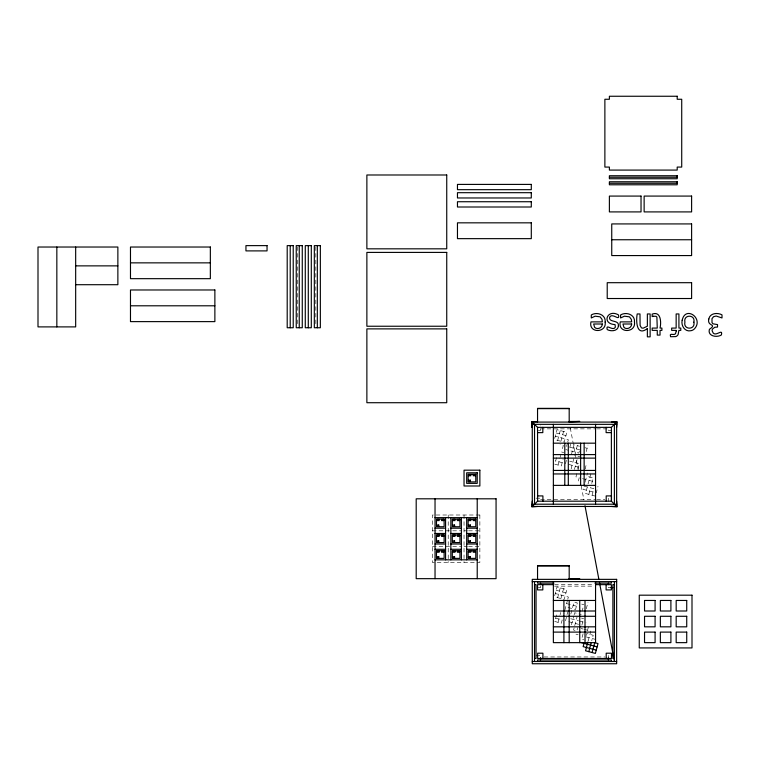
<?xml version="1.0" encoding="UTF-8"?>
<svg xmlns="http://www.w3.org/2000/svg" width="760" height="760" viewBox="0 0 760 760"><rect width="100%" height="100%" fill="white"/><g stroke="black" fill="none" stroke-linecap="round" stroke-linejoin="round"><path stroke-width="0.57" stroke-dasharray="3.8 2.85" d="M554.677 438.416L557.014 429.685L566.836 432.316L564.205 442.139L554.382 439.508M557.65 440.391L560.291 430.559M556.538 457.644L554.79 464.189L561.336 465.947L563.093 459.391M560.928 441.265L563.559 431.442M558.058 465.072L559.816 458.517M560.111 457.425L560.69 455.24M562.447 448.695L563.331 445.417L560.053 444.543M567.482 443.023L566.599 446.291L579.7 449.806M567.767 441.93L568.356 439.745L555.256 436.24M566.371 460.275L565.487 463.552L555.664 460.911M569.876 447.174L570.75 443.897M571.396 454.603L574.028 444.78L579.49 446.234M573.79 458.755L571.159 468.578L573.344 469.167M574.674 455.477L577.306 445.654M574.436 469.452L577.068 459.629M579.405 450.898L578.825 453.083L565.725 449.568M576.831 473.603L575.957 476.881L579.234 477.764L578.35 481.033M578.008 469.243L579.462 463.78L569.639 461.149M586.255 451.563L588.003 445.008M586.017 465.538L585.143 468.815L587.318 469.395M554.677 595.697L557.014 586.967L566.836 589.598L564.205 599.422L554.382 596.79M585.2 481.697L587.537 472.967M557.65 597.673L560.291 587.841M587.299 486.942L585.542 493.497L595.375 496.128M590.814 473.841L588.183 483.664L584.906 482.79M556.538 614.925L554.79 621.471L561.336 623.228L562.21 619.951L555.664 618.193M560.928 598.547L563.559 588.725M588.819 494.37L590.577 487.825M591.745 483.455L593.208 477.992L586.663 476.244M592.097 495.244L593.855 488.699L584.022 486.067L583.148 489.345L596.248 492.85L598.006 486.305M558.058 622.345L559.816 615.799M560.111 614.707L560.69 612.522M564.851 610.128L567.482 600.305M567.767 599.212L568.356 597.028L555.256 593.512M565.487 620.825L566.371 617.557L568.547 618.136M568.119 611.002L567.245 614.279L563.967 613.406M570.808 614.061L574.028 602.053L577.306 602.936L575.548 609.482L565.725 606.85M571.453 624.767L573.79 616.037M574.085 614.944L574.674 612.76L581.219 614.517M574.142 627.827L573.562 630.011L576.831 630.885L577.714 627.617M574.731 625.642L577.068 616.911M582.103 611.239L582.977 607.962M581.865 625.214L583.328 619.761M586.255 608.845L588.003 602.29M583.091 633.736L581.628 639.198L583.813 639.778M586.074 635.702L586.663 633.517L593.208 635.274L591.745 640.737M587.537 630.249L588.411 626.971M540.559 428.858L595.508 428.858M596.676 428.858L607.202 428.858M538.298 430.369L540.559 430.369L540.559 425.847M611.762 430.369L608.37 430.369L608.37 428.108M536.038 498.18L540.559 498.18L540.559 500.184M540.559 499.681L595.508 499.681M596.676 499.681L604.865 499.681M432.392 530.822L451.601 530.822M452.732 530.822L461.776 530.822M464.037 530.822L467.428 530.822M468.559 530.822L479.864 530.822M432.392 546.649L451.601 546.649M452.732 546.649L461.776 546.649M464.037 546.649L467.428 546.649M468.559 546.649L479.864 546.649M554.591 584.639L593.17 584.639M554.591 586.14L593.17 586.14M538.298 587.651L540.559 587.651L540.559 584.26M611.762 587.651L608.37 587.651L608.37 584.26M536.038 655.462L540.559 655.462L540.559 658.853M544.065 656.963L604.865 656.963M556.13 432.962L565.962 435.594M584.943 447.697L587.128 448.286M561.573 451.972L563.758 452.551M577.942 456.351L581.219 457.235M568.765 464.426L578.588 467.058M582.502 478.638L595.602 482.144M556.13 590.244L565.962 592.876M581.675 604.105L583.851 604.694M566.599 603.573L579.7 607.088M581.438 618.079L583.623 618.668M570.731 618.725L578.379 620.768M579.462 621.062L586.017 622.82M568.765 621.708L578.588 624.34M580.982 628.491L583.167 629.081M584.26 629.365L590.814 631.123L588.183 640.946L584.906 640.072M575.957 634.163L578.142 634.752M585.779 636.794L595.602 639.426M570.285 427.889L578.189 469.727M581.258 486.001L583.889 499.947M608.37 498.18L608.37 501.572M608.37 655.462L608.37 658.853M464.037 515.005L464.037 562.466M448.219 515.005L448.219 562.466M315.827 246.791L315.827 325.403M297.749 246.791L297.749 325.403M479.864 515.005L432.392 515.005L432.392 562.466L479.864 562.466L479.864 515.005"/><path stroke-width="1.14" d="M537.643 501.192L537.548 427.358L532.266 422.085L532.266 506.464L616.654 506.464L616.654 422.085L532.266 422.085L531.829 427.358L531.829 421.638L537.548 421.638M584.022 643.35L583.148 646.617L596.248 650.132M587.889 642.038L585.542 650.778L595.375 653.41L598.006 643.577L594.728 642.703L592.097 652.526M588.819 651.653L591.156 642.922M532.266 506.464L537.548 501.192L611.477 501.192L611.477 495.919L606.204 495.919L606.204 501.192M537.548 427.358L611.382 427.358L616.654 422.085M609.387 177.251L677.198 177.251M609.387 183.274L677.198 183.274M611.743 239.751L691.609 239.751M130.482 262.856L210.349 262.856M75.668 265.867L117.866 265.867M75.668 284.705L117.866 284.705L117.866 247.028L38 247.028L38 326.895L75.668 326.895L75.668 247.028M130.482 305.795L214.871 305.795M537.548 408.633L569.192 408.633M569.231 421.486L579.737 421.42L569.278 421.857M532.266 424.346L616.654 424.346M616.654 427.358L617.091 421.638L611.382 422.085M537.548 432.63L542.82 432.63L542.82 427.358M611.382 432.63L606.109 432.63L606.109 427.358M553.365 443.175L595.555 443.175M553.365 454.603L595.555 454.603M553.365 458.118L595.555 458.118M553.365 470.43L595.555 470.43M553.365 473.945L595.555 473.945M553.365 485.374L595.555 485.374M537.643 495.919L542.915 495.919L542.915 501.192M532.266 501.192L531.829 506.911L537.548 506.464M616.654 501.192L617.091 506.911L611.382 506.464M532.266 504.203L616.654 504.203M435.034 517.636L477.223 517.636M435.034 528.19L445.578 528.19M450.851 528.19L461.396 528.19M466.678 528.19L477.223 528.19M435.034 533.463L445.578 533.463M450.851 533.463L461.396 533.463M466.678 533.463L477.223 533.463M435.034 544.008L445.578 544.008M450.851 544.008L461.396 544.008M466.678 544.008L477.223 544.008M435.034 549.281L445.578 549.281M450.851 549.281L461.396 549.281M466.678 549.281L477.223 549.281M435.034 559.835L477.223 559.835M537.548 565.915L569.192 565.915M569.278 578.702L579.737 578.702L569.278 579.139M569.231 578.769L574.503 578.769M532.266 581.619L616.654 581.619M553.954 583.129L537.548 583.129L537.548 581.619M594.909 583.129L611.382 583.129L611.382 581.619M534.527 584.639L536.038 584.639L536.038 658.473L534.527 658.473M553.422 584.639L537.548 584.639L537.548 589.912L542.82 589.912L542.82 584.639M595.508 584.639L611.382 584.639L611.382 589.912L606.109 589.912L606.109 584.639M614.394 584.639L612.892 584.639L612.892 658.473L614.394 658.473M610.631 587.651L612.892 587.651M553.365 600.457L595.555 600.457M553.365 611.002L595.555 611.002M553.365 616.284L595.555 616.284M553.365 626.829L595.555 626.829M553.365 632.101L595.555 632.101M532.266 661.485L616.654 661.485M580.754 642.466L597.122 646.855M616.654 506.464L611.382 501.192L611.382 427.358M584.991 505.761L598.813 578.977M599.469 582.464L614.394 661.485L614.394 581.619M614.394 424.346L614.394 504.203M611.382 661.485L611.382 659.984L537.548 659.984L537.548 661.485M608.37 583.129L608.37 584.639M608.37 657.723L608.37 659.984M606.204 658.473L606.204 653.201L611.477 653.201L611.477 658.473L537.643 658.473L537.643 653.201L542.915 653.201L542.915 658.473M595.555 424.346L595.555 504.203M595.555 581.619L595.555 642.646L553.365 642.646L553.365 581.619M585.01 600.457L585.01 642.646M584.136 443.175L584.136 485.374M580.621 443.175L580.621 485.374M579.737 600.457L579.737 642.646M569.192 422.094L569.192 408.358L537.548 408.358L537.548 422.094M569.192 579.376L569.192 565.639L537.548 565.639L537.548 579.376M569.192 600.457L569.192 642.646M568.309 443.175L568.309 485.374M564.794 443.175L564.794 485.374M563.91 600.457L563.91 642.646M553.365 424.346L553.365 504.203M540.559 583.129L540.559 584.639M540.559 657.723L540.559 659.984M534.527 424.346L534.527 504.203M534.527 581.619L534.527 661.485M531.829 421.638L531.829 427.358M477.223 498.807L477.223 578.664M466.678 517.636L466.678 559.835M461.396 517.636L461.396 559.835M450.851 517.636L450.851 559.835M445.578 517.636L445.578 559.835M435.034 498.807L435.034 578.664M317.338 245.623L317.338 327.75M308.294 245.623L308.294 327.75M299.25 245.623L299.25 327.75M290.216 245.623L290.216 327.75M56.838 247.028L56.838 326.895M682.176 320.207C680.836 325.565 684.893 332.205 690.954 330.695A6.545 6.545 0 0 0 694.707 328.558C703.693 318.326 685.482 305.283 682.176 320.207M605.169 322.069C606.841 333.241 588.164 333.44 590.976 321.879L602.357 321.879L602.005 319.352L600.134 316.834L595.146 316.188L591.289 317.965L591.289 314.953C596.885 311.505 605.986 314.555 605.169 322.069M634.467 322.069C636.139 333.241 617.462 333.44 620.274 321.879L631.664 321.879L631.303 319.352L629.432 316.834L624.444 316.188L620.587 317.965L620.587 314.953C626.183 311.505 635.284 314.555 634.467 322.069M708.814 319.029C706.838 326.695 717.658 323.646 709.413 329.327C707.275 336.205 716.965 337.887 721.401 334.951C723.064 328.168 716.233 336.537 713.231 333.089L712.082 330.724L712.395 329.137L714.761 327.275L717.525 327.047L717.525 324.606L712.984 323.817L712.025 322.61L711.987 318.687L713.554 316.702L716.186 316.036L722 317.955L722 314.849C717.506 312.379 709.869 313.015 708.814 319.029M618.422 325.764C618.298 331.18 610.945 331.731 607.211 329.584C605.482 322.848 612.978 331.816 615.362 327.142L615.039 324.596C601.046 323.855 607.411 308.437 618.497 314.934C620.236 321.983 612.38 312.312 609.663 317.158C608.38 322.924 619.248 319.428 618.422 325.764M693.88 322.154C695.694 330.144 683.078 330.144 684.903 322.154C683.126 314.194 695.628 314.222 693.88 322.154M676.239 330.942L675.497 333.783C673.721 335.967 668.971 332.082 670.567 336.718L675.754 336.594A4.465 4.465 0 0 0 678.119 334.58L678.917 330.381L680.789 330.381L680.789 328.082L678.917 328.082L678.917 313.956L676.153 313.956L676.153 328.082L671.669 328.082L671.669 330.381L676.239 330.381L676.239 330.942M602.357 323.998C602.328 327.275 598.842 329.422 595.85 328.234L594.614 327.294L593.664 323.998L602.357 323.998M631.664 323.998C631.626 327.275 628.14 329.422 625.147 328.234L623.913 327.294L622.972 323.998L631.664 323.998M647.368 328.558C636.519 337.022 635.806 320.881 637.222 313.956L639.986 313.956L640.1 325.413L641.459 327.902L643.102 328.206L647.368 326.22L647.368 313.956L650.132 313.956L650.132 336.841L647.368 336.841L647.368 328.558M653.248 316.255L652.175 316.587L652.175 314.099C661 310.783 661.38 322.43 660.031 328.082L661.903 328.082L661.903 330.381L660.031 330.381L660.031 335.103L657.267 335.103L657.267 330.381L652.175 330.381L652.175 328.082L657.267 328.082L656.887 317.081L656.079 316.312L653.248 316.255M677.198 96.254L609.387 96.254L609.387 99.265L604.875 99.265L604.875 167.077L609.387 167.077L609.387 170.088L677.198 170.088L677.198 167.077L681.72 167.077L681.72 99.265L677.198 99.265L677.198 96.254M446.737 174.99L366.871 174.99L366.871 248.824L446.737 248.824L446.737 174.99M677.198 175.74L609.387 175.74L609.387 178.752L677.198 178.752L677.198 175.74M677.198 181.763L609.387 181.763L609.387 184.784L677.198 184.784L677.198 181.763M531.297 184.405L457.463 184.405L457.463 189.677L531.297 189.677L531.297 184.405M531.297 192.689L457.463 192.689L457.463 197.97L531.297 197.97L531.297 192.689M641.031 196.08L609.387 196.08L609.387 211.907L641.031 211.907L641.031 196.08M691.609 196.08L644.138 196.08L644.138 211.907L691.609 211.907L691.609 196.08M531.297 201.732L457.463 201.732L457.463 207.005L531.297 207.005L531.297 201.732M531.297 222.832L457.463 222.832L457.463 238.649L531.297 238.649L531.297 222.832M691.609 223.924L611.743 223.924L611.743 255.569L691.609 255.569L691.609 223.924M267.045 245.623L245.945 245.623L245.945 250.895L267.045 250.895L267.045 245.623M293.227 245.623L287.204 245.623L287.204 327.75L293.227 327.75L293.227 245.623M302.271 245.623L296.238 245.623L296.238 327.75L302.271 327.75L302.271 245.623M311.305 245.623L305.283 245.623L305.283 327.75L311.305 327.75L311.305 245.623M320.349 245.623L314.327 245.623L314.327 327.75L320.349 327.75L320.349 245.623M210.349 247.028L130.482 247.028L130.482 278.673L210.349 278.673L210.349 247.028M446.737 252.405L366.871 252.405L366.871 326.24L446.737 326.24L446.737 252.405M691.609 282.691L607.221 282.691L607.221 298.519L691.609 298.519L691.609 282.691M214.871 289.978L130.482 289.978L130.482 321.623L214.871 321.623L214.871 289.978M446.737 328.88L366.871 328.88L366.871 402.714L446.737 402.714L446.737 328.88M479.864 470.174L464.037 470.174L464.037 485.991L479.864 485.991L479.864 470.174M477.223 472.805L466.678 472.805L466.678 483.36L477.223 483.36L477.223 472.805M475.779 474.259L468.122 474.259L468.122 481.906L475.779 481.906L475.779 474.259M470.829 474.582L468.521 474.582L468.521 475.76L470.829 475.76L470.829 474.582M475.409 474.63L473.204 474.63L473.204 475.76L475.409 475.76L475.409 474.63M470.402 480.206L468.521 480.206L468.521 481.526L470.402 481.526L470.402 480.206M496.061 498.807L416.195 498.807L416.195 578.664L496.061 578.664L496.061 498.807M444.134 519.089L436.477 519.089L436.477 526.737L444.134 526.737L444.134 519.089M459.952 519.089L452.305 519.089L452.305 526.737L459.952 526.737L459.952 519.089M475.779 519.089L468.122 519.089L468.122 526.737L475.779 526.737L475.779 519.089M439.185 519.413L436.876 519.413L436.876 520.591L439.185 520.591L439.185 519.413M443.764 519.46L441.56 519.46L441.56 520.591L443.764 520.591L443.764 519.46M455.002 519.413L452.694 519.413L452.694 520.591L455.002 520.591L455.002 519.413M459.581 519.46L457.377 519.46L457.377 520.591L459.581 520.591L459.581 519.46M470.829 519.413L468.521 519.413L468.521 520.591L470.829 520.591L470.829 519.413M475.409 519.46L473.204 519.46L473.204 520.591L475.409 520.591L475.409 519.46M438.757 525.036L436.876 525.036L436.876 526.357L438.757 526.357L438.757 525.036M454.584 525.036L452.694 525.036L452.694 526.357L454.584 526.357L454.584 525.036M470.402 525.036L468.521 525.036L468.521 526.357L470.402 526.357L470.402 525.036M444.134 534.907L436.477 534.907L436.477 542.564L444.134 542.564L444.134 534.907M459.952 534.907L452.305 534.907L452.305 542.564L459.952 542.564L459.952 534.907M475.779 534.907L468.122 534.907L468.122 542.564L475.779 542.564L475.779 534.907M439.185 535.239L436.876 535.239L436.876 536.408L439.185 536.408L439.185 535.239M443.764 535.278L441.56 535.278L441.56 536.408L443.764 536.408L443.764 535.278M455.002 535.239L452.694 535.239L452.694 536.408L455.002 536.408L455.002 535.239M459.581 535.278L457.377 535.278L457.377 536.408L459.581 536.408L459.581 535.278M470.829 535.239L468.521 535.239L468.521 536.408L470.829 536.408L470.829 535.239M475.409 535.278L473.204 535.278L473.204 536.408L475.409 536.408L475.409 535.278M438.757 540.864L436.876 540.864L436.876 542.184L438.757 542.184L438.757 540.864M454.584 540.864L452.694 540.864L452.694 542.184L454.584 542.184L454.584 540.864M470.402 540.864L468.521 540.864L468.521 542.184L470.402 542.184L470.402 540.864M444.134 550.734L436.477 550.734L436.477 558.381L444.134 558.381L444.134 550.734M459.952 550.734L452.305 550.734L452.305 558.381L459.952 558.381L459.952 550.734M475.779 550.734L468.122 550.734L468.122 558.381L475.779 558.381L475.779 550.734M439.185 551.057L436.876 551.057L436.876 552.235L439.185 552.235L439.185 551.057M443.764 551.105L441.56 551.105L441.56 552.235L443.764 552.235L443.764 551.105M455.002 551.057L452.694 551.057L452.694 552.235L455.002 552.235L455.002 551.057M459.581 551.105L457.377 551.105L457.377 552.235L459.581 552.235L459.581 551.105M470.829 551.057L468.521 551.057L468.521 552.235L470.829 552.235L470.829 551.057M475.409 551.105L473.204 551.105L473.204 552.235L475.409 552.235L475.409 551.105M438.757 556.681L436.876 556.681L436.876 558.001L438.757 558.001L438.757 556.681M454.584 556.681L452.694 556.681L452.694 558.001L454.584 558.001L454.584 556.681M470.402 556.681L468.521 556.681L468.521 558.001L470.402 558.001L470.402 556.681M616.654 579.357L532.266 579.357L532.266 663.746L616.654 663.746L616.654 579.357M691.999 595.184L639.255 595.184L639.255 647.928L691.999 647.928L691.999 595.184M655.082 600.457L644.537 600.457L644.537 611.002L655.082 611.002L655.082 600.457M670.899 600.457L660.355 600.457L660.355 611.002L670.899 611.002L670.899 600.457M686.726 600.457L676.181 600.457L676.181 611.002L686.726 611.002L686.726 600.457M655.082 616.284L644.537 616.284L644.537 626.829L655.082 626.829L655.082 616.284M670.899 616.284L660.355 616.284L660.355 626.829L670.899 626.829L670.899 616.284M686.726 616.284L676.181 616.284L676.181 626.829L686.726 626.829L686.726 616.284M655.082 632.101L644.537 632.101L644.537 642.646L655.082 642.646L655.082 632.101M670.899 632.101L660.355 632.101L660.355 642.646L670.899 642.646L670.899 632.101M686.726 632.101L676.181 632.101L676.181 642.646L686.726 642.646L686.726 632.101"/></g></svg>
